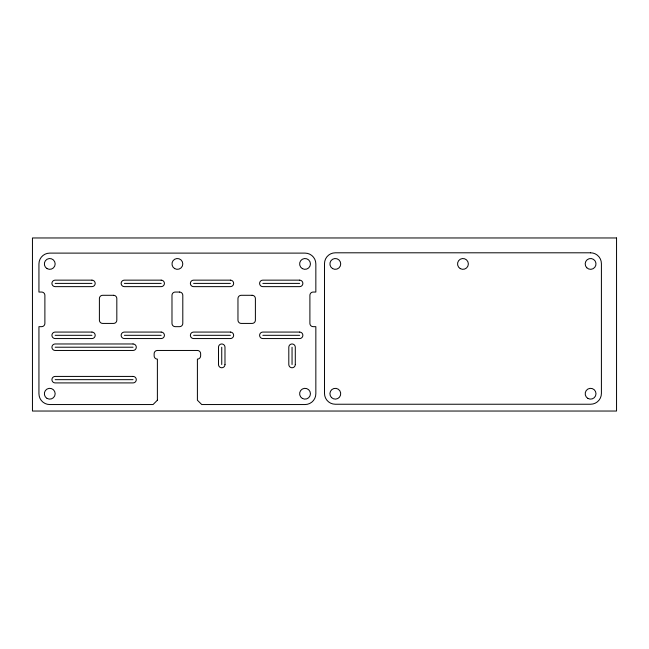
<?xml version="1.0" encoding="UTF-8"?>
<svg xmlns="http://www.w3.org/2000/svg" width="649" height="649" viewBox="0 0 649 649"><rect width="100%" height="100%" fill="white"/><g stroke="black" fill="none" stroke-linecap="round" stroke-linejoin="round"><path stroke-width="0.97" d="M55.165 283.394L91.939 283.394M124.389 283.394L161.171 283.394M193.621 283.394L230.395 283.394M262.845 283.394L299.619 283.394M55.165 335.314L91.939 335.314M124.389 335.314L161.171 335.314M193.621 335.314L230.395 335.314M262.845 335.314L299.619 335.314M55.165 347.215L133.045 347.215M55.165 379.665L133.045 379.665M292.05 347.215L292.05 364.519M221.739 347.215L221.739 364.519M157.382 400.214L153.059 404.546L49.754 404.546A10.814 10.814 0 0 1 38.94 393.724L38.94 326.666L41.641 326.666A3.245 3.245 0 0 0 44.886 323.421L44.886 295.295A3.245 3.245 0 0 0 41.641 292.05L38.94 292.05L38.94 263.924A10.814 10.814 0 0 1 49.754 253.11L305.03 253.11A10.814 10.814 0 0 1 315.844 263.924L315.844 292.05L313.142 292.05A3.245 3.245 0 0 0 309.898 295.295L309.898 323.421A3.245 3.245 0 0 0 313.142 326.666L315.844 326.666L315.844 393.724A10.814 10.814 0 0 1 305.03 404.546L201.734 404.546L197.401 400.214L197.401 359.116A3.245 3.245 0 0 0 200.646 355.871L200.646 353.705A3.245 3.245 0 0 0 197.401 350.46L157.382 350.46A3.245 3.245 0 0 0 154.138 353.705L154.138 355.871A3.245 3.245 0 0 0 157.382 359.116L157.382 400.214M616.55 237.964L32.45 237.964L32.45 411.036L616.55 411.036L616.55 237.964M590.59 252.802L335.314 252.802A10.814 10.814 0 0 0 324.5 263.616L324.5 393.416A10.814 10.814 0 0 0 335.314 404.238L590.59 404.238A10.814 10.814 0 0 0 601.404 393.416L601.404 263.616A10.814 10.814 0 0 0 590.59 252.802M91.939 280.149L55.165 280.149A3.245 3.245 0 0 0 51.92 283.394A3.245 3.245 0 0 0 55.165 286.639L91.939 286.639A3.245 3.245 0 0 0 95.184 283.394A3.245 3.245 0 0 0 91.939 280.149M161.171 280.149L124.389 280.149A3.245 3.245 0 0 0 121.144 283.394A3.245 3.245 0 0 0 124.389 286.639L161.171 286.639A3.245 3.245 0 0 0 164.416 283.394A3.245 3.245 0 0 0 161.171 280.149M230.395 280.149L193.621 280.149A3.245 3.245 0 0 0 190.376 283.394A3.245 3.245 0 0 0 193.621 286.639L230.395 286.639A3.245 3.245 0 0 0 233.64 283.394A3.245 3.245 0 0 0 230.395 280.149M299.619 280.149L262.845 280.149A3.245 3.245 0 0 0 259.6 283.394A3.245 3.245 0 0 0 262.845 286.639L299.619 286.639A3.245 3.245 0 0 0 302.864 283.394A3.245 3.245 0 0 0 299.619 280.149M179.554 292.05L175.352 292.05A3.245 3.245 0 0 0 171.985 295.295L171.985 323.421A3.245 3.245 0 0 0 175.352 326.666L179.554 326.666A3.245 3.245 0 0 0 182.799 323.421L182.799 295.295A3.245 3.245 0 0 0 179.554 292.05M113.575 295.295L102.761 295.295A3.245 3.245 0 0 0 99.394 298.54L99.394 320.176A3.245 3.245 0 0 0 102.761 323.421L113.575 323.421A3.245 3.245 0 0 0 116.82 320.176L116.82 298.54A3.245 3.245 0 0 0 113.575 295.295M252.145 295.295L241.331 295.295A3.245 3.245 0 0 0 237.964 298.54L237.964 320.176A3.245 3.245 0 0 0 241.331 323.421L252.145 323.421A3.245 3.245 0 0 0 255.39 320.176L255.39 298.54A3.245 3.245 0 0 0 252.145 295.295M91.939 332.069L55.165 332.069A3.245 3.245 0 0 0 51.92 335.314A3.245 3.245 0 0 0 55.165 338.559L91.939 338.559A3.245 3.245 0 0 0 95.184 335.314A3.245 3.245 0 0 0 91.939 332.069M161.171 332.069L124.389 332.069A3.245 3.245 0 0 0 121.144 335.314A3.245 3.245 0 0 0 124.389 338.559L161.171 338.559A3.245 3.245 0 0 0 164.416 335.314A3.245 3.245 0 0 0 161.171 332.069M230.395 332.069L193.621 332.069A3.245 3.245 0 0 0 190.376 335.314A3.245 3.245 0 0 0 193.621 338.559L230.395 338.559A3.245 3.245 0 0 0 233.64 335.314A3.245 3.245 0 0 0 230.395 332.069M299.619 332.069L262.845 332.069A3.245 3.245 0 0 0 259.6 335.314A3.245 3.245 0 0 0 262.845 338.559L299.619 338.559A3.245 3.245 0 0 0 302.864 335.314A3.245 3.245 0 0 0 299.619 332.069M133.045 343.97L55.165 343.97A3.245 3.245 0 0 0 51.92 347.215A3.245 3.245 0 0 0 55.165 350.46L133.045 350.46A3.245 3.245 0 0 0 136.29 347.215A3.245 3.245 0 0 0 133.045 343.97M133.045 376.42L55.165 376.42A3.245 3.245 0 0 0 51.92 379.665A3.245 3.245 0 0 0 55.165 382.91L133.045 382.91A3.245 3.245 0 0 0 136.29 379.665A3.245 3.245 0 0 0 133.045 376.42M295.295 364.519L295.295 347.215A3.245 3.245 0 0 0 292.05 343.97A3.245 3.245 0 0 0 288.805 347.215L288.805 364.519A3.245 3.245 0 0 0 292.05 367.764A3.245 3.245 0 0 0 295.295 364.519M224.984 364.519L224.984 347.215A3.245 3.245 0 0 0 221.739 343.97A3.245 3.245 0 0 0 218.494 347.215L218.494 364.519A3.245 3.245 0 0 0 221.739 367.764A3.245 3.245 0 0 0 224.984 364.519M586.769 267.753A5.411 5.411 0 0 0 595.814 265.327A5.411 5.411 0 0 0 589.187 258.7A5.411 5.411 0 0 0 586.769 267.753M460.246 268.613A5.411 5.411 0 0 0 468.359 263.924A5.411 5.411 0 0 0 460.246 259.243A5.411 5.411 0 0 0 460.246 268.613M332.613 268.613A5.411 5.411 0 0 0 340.725 263.924A5.411 5.411 0 0 0 332.613 259.243A5.411 5.411 0 0 0 332.613 268.613M331.493 397.553A5.411 5.411 0 0 0 340.538 395.127A5.411 5.411 0 0 0 333.919 388.5A5.411 5.411 0 0 0 331.493 397.553M587.889 398.413A5.411 5.411 0 0 0 596.001 393.724A5.411 5.411 0 0 0 587.889 389.043A5.411 5.411 0 0 0 587.889 398.413M302.329 268.613A5.411 5.411 0 0 0 310.441 263.924A5.411 5.411 0 0 0 302.329 259.243A5.411 5.411 0 0 0 302.329 268.613M302.329 398.413A5.411 5.411 0 0 0 310.441 393.724A5.411 5.411 0 0 0 302.329 389.043A5.411 5.411 0 0 0 302.329 398.413M174.686 268.613A5.411 5.411 0 0 0 182.799 263.924A5.411 5.411 0 0 0 174.686 259.243A5.411 5.411 0 0 0 174.686 268.613M47.053 268.613A5.411 5.411 0 0 0 55.165 263.924A5.411 5.411 0 0 0 47.053 259.243A5.411 5.411 0 0 0 47.053 268.613M47.053 398.413A5.411 5.411 0 0 0 55.165 393.724A5.411 5.411 0 0 0 47.053 389.043A5.411 5.411 0 0 0 47.053 398.413"/></g></svg>
